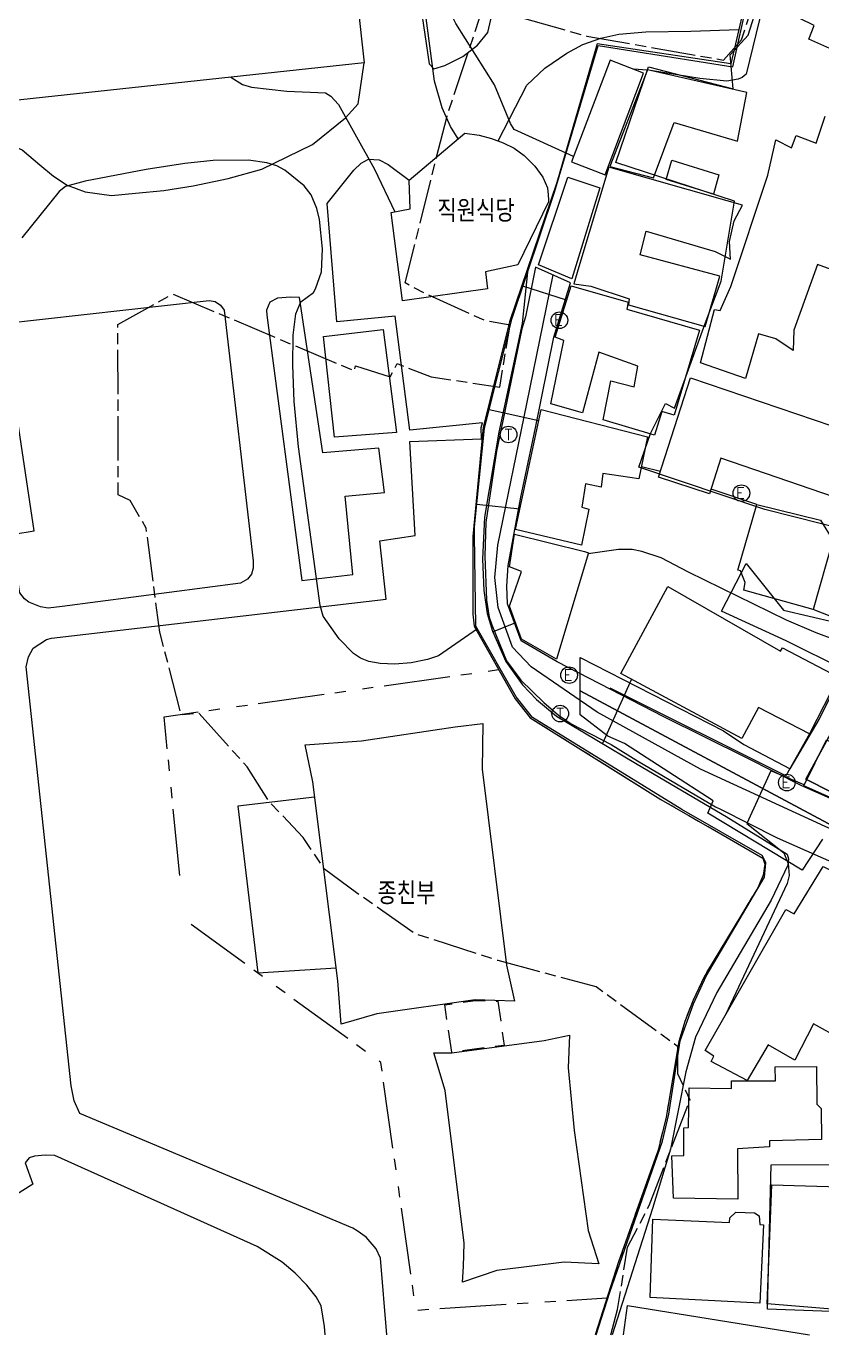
# Model space of a CAD drawing. Header units: feet. Extents: x 197796 to 199821, y 552499 to 555392.
# Drawn here: x 198521 to 198592.9, y 553383.3 to 553501.5 of the extents above; entities that cross this region are included whole.
import ezdxf

# ---------------------------------------------------------------- set-up
doc = ezdxf.new("R2010")
doc.units = ezdxf.units.FT
doc.header["$MEASUREMENT"] = 0
for name, pattern in [('ANYANG1', [11.5, 6, -1, 1, -1.5, 1, -1]), ('ANYANG3', [3, 2, -1]), ('JEON', [12, 4, -0.5, 1, -0.5, 4, -0.5, 1, -0.5])]:
    doc.linetypes.add(name, pattern=pattern)
for name, color, linetype in [('AAA001', 7, 'CONTINUOUS'), ('AAA004', 7, 'ANYANG3'), ('AAA008', 7, 'CONTINUOUS'), ('AAC001', 7, 'CONTINUOUS'), ('AAC006', 7, 'ANYANG1'), ('AD002', 7, 'CONTINUOUS'), ('AD0022', 1, 'CONTINUOUS'), ('ADA085', 1, 'CONTINUOUS'), ('AZ0202', 7, 'CONTINUOUS'), ('AZ0203', 7, 'CONTINUOUS'), ('AZ080', 1, 'CONTINUOUS'), ('AZ0801', 7, 'CONTINUOUS'), ('AZ0802', 7, 'CONTINUOUS'), ('CAA001', 7, 'CONTINUOUS'), ('CAA002', 30, 'CONTINUOUS'), ('EA0018', 7, 'JEON'), ('EA0118', 7, 'JEON'), ('wipco_지적', 20, 'CONTINUOUS'), ('ZC002', 7, 'CONTINUOUS'), ('ZC003', 7, 'CONTINUOUS')]:
    doc.layers.add(name, color=color, linetype=linetype)
doc.styles.add('GHS', font='ROMANS', dxfattribs={"bigfont": 'NGSW.shx'})
doc.styles.add('NGSW', font='ROMANS.shx', dxfattribs={"bigfont": 'NGSW.shx'})

# ---------------------------------------------------------------- blocks, each defined once
blk = doc.blocks.new('AZ0202')
at = {"layer": 'AZ0202'}
blk.add_circle((0, 0), 0.75, dxfattribs=at)
at = {"layer": 'AZ0202', "style": 'GHS'}
blk.add_text('E', height=1, dxfattribs=at).set_placement((-0.5, -0.48))
blk = doc.blocks.new('AZ0203')
at = {"layer": 'AZ0203'}
blk.add_circle((0, 0), 0.75, dxfattribs=at)
at = {"layer": 'AZ0203', "style": 'GHS'}
blk.add_text('T', height=1, dxfattribs=at).set_placement((-0.36, -0.52))

msp = doc.modelspace()

# ---------------------------------------------------------------- linework, layer by layer
at = {"layer": 'AAA001', "color": 255, "flags": 128}
for points in [[(198591.76, 553500.31), (198592.22, 553501.54), (198588.33, 553503.43), (198590.8, 553509.12), (198599.97, 553504.52), (198598.79, 553502.68), (198597.05, 553498.88), (198596.67, 553497.42), (198595.53, 553498.62)], [(198570.29, 553489.24), (198573.32, 553488.05), (198576.81, 553497.23), (198573.78, 553498.42)], [(198577.69, 553487.77), (198579.58, 553492.77), (198585.29, 553491.1), (198586.14, 553495.49), (198577.15, 553497.54), (198573.76, 553488.8)], [(198583.69, 553478.9), (198576.5, 553480.84), (198577.03, 553482.98), (198583.28, 553481.14), (198584.66, 553480.45), (198584.57, 553482.02), (198584.99, 553483.91), (198585.76, 553485.33), (198584.37, 553485.71), (198573.66, 553488.76), (198570.94, 553479.76), (198570.51, 553478.2), (198572.03, 553477.99), (198575.51, 553476.85), (198575.44, 553476.32), (198582.37, 553474.35), (198583.33, 553477.63)], [(198579.35, 553489.37), (198583.62, 553488.06), (198583.13, 553486.3), (198578.86, 553487.62)], [(198567.31, 553479.92), (198569.97, 553487.84), (198572.86, 553486.87), (198570.31, 553478.67)], [(198568.42, 553467.38), (198569.61, 553473.1), (198568.82, 553473.39), (198570.25, 553478.03), (198575.4, 553476.56), (198575.29, 553475.93), (198581.86, 553474.02), (198579.56, 553466.35), (198578.47, 553466.69), (198577.79, 553464.54), (198573.14, 553465.92), (198573.84, 553469.46), (198575.95, 553468.9), (198576.3, 553470.76), (198572.77, 553472.04), (198571.29, 553466.56)], [(198565.22, 553456.01), (198567.56, 553466.87), (198577.16, 553464.38), (198576.38, 553460.6), (198573.11, 553461.07), (198572.96, 553459.84), (198571.57, 553460.14), (198571.23, 553458.04), (198571.87, 553457.84), (198571.19, 553454.59)], [(198585.88, 553450.55), (198585.98, 553451.24), (198585.57, 553452.28), (198585.32, 553452.34), (198587.04, 553458.27), (198592.8, 553456.87), (198593.91, 553455.05), (198592.15, 553448.79)], [(198568.93, 553444.29), (198565.77, 553446.11), (198564.69, 553449.08), (198565.76, 553452.22), (198564.68, 553452.66), (198565.14, 553455.6), (198571.47, 553454.04), (198571.84, 553453.92)], [(198591.82, 553437.55), (198587.21, 553439.94), (198585.69, 553437.15), (198574.75, 553443.02), (198578.99, 553450.87), (198589.19, 553445.03), (198589.36, 553445.33), (198594.42, 553442.68)], [(198598.39, 553429.74), (198591.29, 553432.87), (198593.33, 553437.02), (198596.89, 553435.15), (198596.61, 553434.4), (198599.81, 553432.75)], [(198582.37, 553408.94), (198589.66, 553421.7), (198590.41, 553421.3), (198593.04, 553425.58), (198593.9, 553425.15), (198594.35, 553425.23), (198600.68, 553421.56), (198599.22, 553418.66), (198599.42, 553418.47), (198594.67, 553409.98), (198592.18, 553411.37), (198590.48, 553408.09), (198588.06, 553409.46), (198586.17, 553406.24), (198582.93, 553407.95), (198583.15, 553408.45)], [(198579.5, 553395.62), (198579.36, 553399.45), (198580.46, 553399.47), (198580.44, 553401.98), (198580.87, 553401.99), (198580.94, 553405.58), (198584.75, 553405.53), (198584.75, 553406.21), (198588.72, 553406.22), (198588.7, 553407.48), (198592.43, 553407.52), (198592.46, 553404.12), (198592.87, 553403.7), (198592.88, 553400.91), (198588.19, 553400.79), (198588.19, 553400.24), (198585.29, 553400.07), (198585.32, 553395.52)], [(198587.98, 553386.07), (198588.41, 553396.81), (198602.63, 553396.39), (198603.17, 553395.97), (198602.99, 553390.69), (198598.88, 553390.83), (198598.86, 553390.15), (198595.22, 553390.23), (198594.95, 553385.5)], [(198587.33, 553386.12), (198577.39, 553386.64), (198577.64, 553393.73), (198584.56, 553393.42), (198584.6, 553393.85), (198585.14, 553394.35), (198586.84, 553394.29), (198587.25, 553394.01), (198587.33, 553393.24), (198587.64, 553393.22)]]:
    msp.add_lwpolyline(points, close=True, dxfattribs=at)
for points in [[(198600.78, 553476.96), (198592.54, 553479.95), (198590.38, 553474.03), (198590.34, 553472.18), (198588.77, 553473.23), (198587.21, 553473.69), (198586.03, 553469.66), (198581.94, 553471.06), (198583.21, 553475.9), (198583.74, 553475.81), (198584.69, 553477.98), (198588.04, 553488.02), (198588.76, 553491.22), (198590.18, 553490.49), (198590.59, 553491.62), (198592.42, 553490.91), (198593.22, 553493.37)], [(198596.01, 553458.29), (198583.79, 553462.46), (198582.77, 553459.24), (198578.17, 553460.74), (198581.06, 553469.72), (198593.82, 553465.37)]]:
    msp.add_lwpolyline(points, dxfattribs=at)
at = {"layer": 'AAA004', "color": 255, "flags": 128}
msp.add_lwpolyline([(198559.46, 553408.8), (198558.84, 553413.09), (198561.58, 553413.48), (198563.64, 553413.41), (198564.2, 553409.42)], close=True, dxfattribs=at)
at = {"layer": 'AAA008', "color": 255, "flags": 128}
for points in [[(198549.8, 553514.02), (198551.56, 553498.16), (198506.49, 553493.33), (198506.9, 553488.54), (198497.26, 553487.47), (198496.7, 553492.47), (198491.11, 553491.85), (198451.82, 553487.49), (198450.04, 553503.55)], [(198575, 553383.27), (198575.36, 553385.92), (198591.82, 553383.27)]]:
    msp.add_lwpolyline(points, dxfattribs=at)
for points in [[(198555, 553476.66), (198554, 553484.66), (198555.72, 553484.98), (198555.63, 553487.56), (198560.66, 553491.83), (198561.94, 553491.63), (198563.07, 553491.33), (198564.1, 553490.95), (198565.1, 553490.45), (198566.01, 553489.8), (198566.98, 553488.84), (198567.71, 553487.85), (198568.11, 553486.89), (198568.17, 553486.26), (198568.2, 553485.8), (198568.2, 553485.63), (198565.43, 553479.94), (198562.53, 553479.28), (198562.7, 553477.75)], [(198549.48, 553411.33), (198549.16, 553415.26), (198546.9, 553433.23), (198546.21, 553436.58), (198551.31, 553436.93), (198559.76, 553438.2), (198562.28, 553438.5), (198562.21, 553434.37), (198564.42, 553416.66), (198565.14, 553413.4), (198561.57, 553413.52), (198552.69, 553412.28)], [(198560.43, 553388.02), (198560.53, 553389.44), (198560.58, 553391.55), (198558.87, 553405.35), (198557.86, 553408.75), (198559.46, 553408.73), (198567.83, 553409.86), (198570.11, 553410.35), (198569.99, 553407.39), (198570.54, 553401.73), (198571.79, 553392.7), (198572.75, 553389.67), (198569.63, 553389.84), (198563.54, 553389.07)]]:
    msp.add_lwpolyline(points, close=True, dxfattribs=at)
at = {"layer": 'AAC001', "color": 255, "flags": 128}
for points in [[(198586.01, 553503.76), (198584.7, 553498.08), (198572.62, 553499.9), (198568.97, 553487.37), (198564.7, 553474.77), (198562.3, 553465.25), (198561.36, 553455.39), (198561.38, 553448.38), (198561.48, 553447.3), (198565.2, 553440.71), (198566.55, 553439.02), (198578.36, 553431.63), (198587.6, 553426.34), (198587.77, 553425.79), (198587.63, 553424.8), (198587.14, 553423.66), (198586.32, 553422.33), (198582.28, 553415.61), (198581.28, 553413.49), (198580.54, 553411.58), (198579.99, 553409.76), (198578.84, 553402.92), (198578.12, 553399.96), (198574.55, 553389.85), (198572.42, 553383.27)], [(198578.34, 553461.27), (198576.61, 553461.69)], [(198587.04, 553458.27), (198582.91, 553459.67)], [(198593.8, 553436.78), (198596.87, 553443.11), (198594.52, 553447.86), (198592.15, 553448.79)], [(198591.82, 553437.55), (198589.67, 553433.78), (198573.8, 553441.67)]]:
    msp.add_lwpolyline(points, dxfattribs=at)
at = {"layer": 'AAC006', "color": 255, "flags": 128}
msp.add_lwpolyline([(198534.88, 553424.77), (198533.46, 553439.1), (198563.7, 553443.36), (198565.2, 553440.71), (198566.55, 553439.02), (198578.36, 553431.63), (198587.6, 553426.34), (198587.77, 553425.79), (198587.63, 553424.8), (198587.14, 553423.66), (198586.32, 553422.33), (198582.28, 553415.61), (198581.28, 553413.49), (198580.54, 553411.58), (198579.99, 553409.76), (198578.84, 553402.92), (198578.12, 553399.96), (198574.55, 553389.85), (198573.49, 553386.58), (198556.23, 553385.47), (198553.05, 553407.87), (198535.42, 553420.67)], dxfattribs=at)
at = {"layer": 'AD002', "color": 255, "flags": 128}
msp.add_lwpolyline([(198675.03, 553400.28), (198667.81, 553401.68), (198660.08, 553403.46), (198655.34, 553404.56), (198642.4, 553408.55), (198637.67, 553410.2), (198631.84, 553412.23), (198621.13, 553416.54), (198607.51, 553422.63), (198581.95, 553434.36), (198572.6, 553439.53), (198566.64, 553443.6), (198564.95, 553445.39), (198563.65, 553448.97), (198563.36, 553451.67), (198563.63, 553454.6), (198566.24, 553467.37), (198568.62, 553479.01)], dxfattribs=at)
at = {"layer": 'AD0022', "color": 255, "flags": 128}
msp.add_lwpolyline([(198598.63, 553429.54), (198591.1, 553432.87), (198586.1, 553435.4), (198578.63, 553439.09), (198568.99, 553444.06), (198565.75, 553445.96), (198564.5, 553449.3), (198564.45, 553450.89), (198564.56, 553452.77), (198565.71, 553458.94), (198567.03, 553465.21), (198568.7, 553473.39), (198570.2, 553478.31), (198567.03, 553479.72), (198566.13, 553475.23), (198565.79, 553474.13), (198564.09, 553465.82), (198563.52, 553463.1), (198562.55, 553456.65), (198562.46, 553453.61), (198562.62, 553449.64), (198562.85, 553448.09), (198563.09, 553447.4), (198564.41, 553444.15), (198565.72, 553442.4), (198567.78, 553440.39), (198569.12, 553439.26), (198570.25, 553438.46), (198573.87, 553436.6), (198576.27, 553435.12), (198583.32, 553430.97), (198583.77, 553430.75), (198588.87, 553428.17), (198595.64, 553425.17)], dxfattribs=at)
at = {"layer": 'ADA085', "color": 255, "flags": 128}
for points in [[(198556.26, 553506.07), (198557.41, 553498.09), (198557.85, 553497.62), (198558.85, 553497.93), (198560.47, 553498.76), (198561.8, 553499.77), (198562.72, 553500.92), (198563, 553502.09), (198562.97, 553503.95), (198562.64, 553506.83)], [(198563.65, 553491.12), (198566.26, 553496.17), (198567.88, 553497.68), (198569.86, 553499.04), (198571.33, 553499.82), (198572.94, 553500.4), (198574.56, 553500.77), (198577, 553500.96), (198581.07, 553501.04), (198585.42, 553501.18)], [(198506.65, 553491.43), (198516.84, 553491.53), (198518.71, 553491.15), (198520.64, 553490.32), (198522.24, 553488.97), (198523.46, 553487.95), (198524.71, 553487.11), (198526.31, 553486.53), (198528.72, 553486.18), (198530.87, 553486.39), (198533.45, 553486.65), (198536.08, 553487.06), (198539.24, 553487.71), (198542.31, 553488.57), (198546.89, 553490.79), (198549.85, 553493.21), (198551.01, 553494.48), (198551.56, 553498.16)], [(198553.59, 553383.27), (198553.01, 553390.2), (198552.63, 553391.03), (198551.73, 553392.09), (198550.91, 553392.67), (198550.53, 553392.92), (198525.83, 553403.26), (198525.33, 553404.41), (198525.07, 553405.76), (198521, 553443.6), (198521.19, 553444.53), (198521.62, 553445.29), (198522.84, 553446.09), (198523.29, 553446.21), (198553.54, 553449.71), (198552.95, 553454.98), (198556.17, 553455.48), (198555.69, 553463.96), (198562.16, 553464.2), (198562.13, 553465.24), (198562.24, 553465.64), (198555.69, 553464.99), (198554.34, 553475.3), (198549.08, 553474.78), (198548.2, 553485.47), (198550.6, 553488.49), (198551.29, 553489.1), (198551.95, 553489.47), (198552.9, 553489.4), (198553.73, 553489), (198555.63, 553487.56)], [(198548.01, 553383.27), (198547.97, 553384.01), (198547.67, 553385.88), (198547.2, 553386.7), (198546.37, 553387.75), (198545.3, 553388.83), (198544.14, 553389.82), (198541.88, 553391.24), (198523.59, 553399.47), (198522.71, 553399.49), (198521.74, 553399.42), (198521.27, 553399.27), (198520.91, 553398.81), (198521.58, 553396.88), (198518.8, 553395.11), (198518.07, 553395.56), (198517.12, 553395.92), (198516.13, 553395.72), (198515.08, 553394.91), (198514.7, 553394.05), (198514.79, 553393.35), (198516.08, 553383.28)]]:
    msp.add_lwpolyline(points, dxfattribs=at)
for points in [[(198550.52, 553451.96), (198549.82, 553459.02), (198553.4, 553459.36), (198552.88, 553463.35), (198547.8, 553462.94), (198545.71, 553476.98), (198544.89, 553477.02), (198543.72, 553476.92), (198543.01, 553476.55), (198542.71, 553475.83), (198542.75, 553475.37), (198545.92, 553451.42)], [(198524.25, 553449.06), (198522.99, 553448.92), (198522.28, 553449.04), (198521.22, 553449.45), (198520.83, 553449.75), (198520.43, 553450.31), (198520.32, 553450.81), (198519.87, 553455.61), (198521.71, 553455.9), (198520.15, 553466.37), (198518.55, 553466.32), (198517.57, 553472.98), (198517.84, 553473.81), (198518.19, 553474.3), (198518.69, 553474.6), (198537.52, 553476.71), (198538.09, 553476.61), (198538.55, 553476.29), (198538.88, 553475.84), (198541.52, 553453.2), (198541.5, 553452.53), (198541.37, 553451.99), (198540.99, 553451.54), (198540.38, 553451.16)], [(198548.88, 553464.37), (198547.87, 553473.46), (198553.25, 553474.08), (198554.47, 553464.77)]]:
    msp.add_lwpolyline(points, close=True, dxfattribs=at)
at = {"layer": 'AZ080', "color": 255, "flags": 128}
for points in [[(198561.51, 553455.51), (198561.53, 553456.26), (198562.43, 553465.17), (198564.92, 553475.1), (198568.74, 553486.49), (198572.69, 553499.73), (198584.87, 553497.81), (198586.24, 553503.91), (198589.46, 553511.46), (198592.79, 553511.58), (198591.56, 553523.5), (198590.08, 553532.34), (198589.22, 553538.21), (198586.2, 553546.9), (198582.92, 553553.08), (198579.12, 553555.6), (198575.41, 553557.84), (198572.55, 553558.97), (198571.83, 553559.42), (198567.89, 553565.38), (198564.79, 553570.34), (198561.5, 553577.33)], [(198547.07, 553431.85), (198540.14, 553431.03), (198541.94, 553415.96), (198549.01, 553416.42)], [(198572.53, 553383.27), (198573.76, 553387.12), (198578.51, 553400.77), (198579.09, 553403.2), (198580.11, 553409.83), (198581.33, 553413.16), (198582.46, 553415.68), (198587.75, 553424.6), (198587.85, 553425.9)]]:
    msp.add_lwpolyline(points, dxfattribs=at)
at = {"layer": 'AZ0801', "color": 255, "flags": 128}
for points in [[(198587.85, 553425.9), (198587.72, 553426.23), (198587.53, 553426.58), (198580.28, 553430.72), (198566.75, 553439.04), (198565.29, 553440.89), (198561.65, 553447.28), (198561.51, 553455.51)], [(198591.82, 553437.55), (198589.67, 553433.78), (198573.8, 553441.67)]]:
    msp.add_lwpolyline(points, dxfattribs=at)
at = {"layer": 'AZ0802', "color": 255, "flags": 128}
msp.add_lwpolyline([(198566.31, 553479.25), (198565.84, 553474.63), (198563.72, 553464.81), (198562.43, 553457.14), (198562.23, 553453.34), (198562.37, 553450.51), (198562.66, 553448.43), (198563.16, 553446.84), (198564.35, 553444.09), (198565.85, 553441.98), (198567.14, 553440.65), (198568.92, 553439.15), (198576.23, 553434.82), (198584.27, 553430.09), (198589.8, 553426.7), (198589.92, 553426.28), (198589.84, 553425.69), (198588.33, 553422.54), (198583.42, 553414.18), (198581.5, 553410.15), (198580.63, 553407.03), (198579.24, 553400.03), (198577.62, 553394.68), (198573.98, 553383.27)], dxfattribs=at)
at = {"layer": 'CAA001', "color": 255, "flags": 128}
for points, elevation in [([(198594.06, 553513.35), (198593.98, 553512.74), (198593.51, 553511.41), (198593.11, 553510.92), (198592.84, 553510.76), (198592.38, 553510.7), (198590.77, 553510.63), (198590.08, 553509.73), (198589.44, 553508.27), (198587.28, 553502.09), (198586.08, 553497.16), (198585.71, 553496.84), (198585.35, 553496.69), (198584.32, 553496.53), (198581.88, 553496.76), (198577.44, 553497.47)], 50), ([(198539.49, 553496.87), (198540.54, 553496.22), (198541.36, 553495.99), (198544.55, 553495.61), (198548.04, 553495.45), (198548.54, 553495.15), (198549.23, 553494.4), (198552.48, 553488.56), (198554.33, 553484.72)], 50), ([(198577.14, 553497.51), (198575.89, 553497.59)], 50), ([(198595.98, 553445.35), (198592.42, 553446.69), (198589.73, 553447.84), (198580.87, 553452.16), (198578.39, 553453.47), (198576.64, 553454.03), (198575.79, 553454.2), (198574.53, 553454.22), (198571.81, 553453.83)], 45), ([(198565.23, 553447.59), (198563.2, 553446.77), (198563.2, 553446.75)], 45)]:
    msp.add_lwpolyline(points, dxfattribs=dict(at, elevation=elevation))
at = {"layer": 'CAA002', "color": 255, "flags": 128}
for points, elevation in [([(198570.47, 553489.72), (198565.12, 553492.16), (198564.77, 553492.7), (198563.34, 553496.2), (198559.84, 553501.72), (198559.32, 553502.75), (198558.5, 553505.29), (198558.3, 553506.31)], 52), ([(198560.06, 553491.32), (198559.35, 553492.41), (198558.61, 553494.1), (198557.92, 553496.51), (198556.63, 553506.11)], 51), ([(198561.78, 553447.05), (198558.28, 553444.6), (198557.27, 553444.28), (198555.8, 553443.98), (198554.33, 553443.85), (198552.98, 553443.9), (198551.96, 553444.09), (198551.23, 553444.39), (198550.59, 553444.82), (198549.28, 553446.13), (198547.85, 553448.18), (198547.57, 553449.16), (198545.62, 553463.48), (198545.23, 553467.59), (198545.09, 553470.87), (198545.12, 553473.58), (198545.38, 553475.49), (198545.82, 553476.58), (198546.96, 553477.42), (198547.16, 553477.75), (198547.68, 553479.29), (198547.78, 553481.37), (198547.51, 553484.01), (198547.28, 553485), (198546.76, 553486.26), (198546.12, 553487.07), (198544.39, 553488.48), (198543.65, 553488.88), (198542.76, 553489.15), (198541.09, 553489.37), (198537.89, 553489.35), (198535.33, 553489.07), (198531.84, 553488.53), (198526.31, 553487.47), (198524.54, 553487), (198523.98, 553486.55), (198520.6, 553482.37)], 49), ([(198569.85, 553476.74), (198565.89, 553478)], 48), ([(198567.34, 553465.83), (198562.84, 553466.82)], 47), ([(198565.61, 553457.84), (198561.73, 553458.28)], 46), ([(198575.7, 553442.51), (198573.09, 553436.68)], 44), ([(198591.33, 553432.96), (198588.31, 553434.21), (198586.14, 553429.47), (198589.49, 553426.8), (198589.89, 553425.84), (198589.96, 553424.76), (198589.8, 553424.04), (198584.22, 553412.18)], 43)]:
    msp.add_lwpolyline(points, dxfattribs=dict(at, elevation=elevation))
at = {"layer": 'EA0018', "color": 255, "flags": 128}
msp.add_lwpolyline([(198573.86, 553383.27), (198574.46, 553385.55), (198575.36, 553391.18), (198577.32, 553394.96), (198581.01, 553404.48), (198579.91, 553406.85), (198579.9, 553409.3), (198572.51, 553414.71), (198563.66, 553417.07), (198556.1, 553419.52), (198550.86, 553423.21), (198547.95, 553425.34), (198546.04, 553428.21), (198542.96, 553431.44), (198540.96, 553434.58), (198536.63, 553439.4), (198535.01, 553439.26), (198533.07, 553446.75), (198531.84, 553456.15), (198530.4, 553458.63), (198529.32, 553459.14), (198529.28, 553474.53), (198534.24, 553477.3), (198550.67, 553470.34), (198550.76, 553470.8), (198553.9, 553469.82), (198554.53, 553471), (198557.6, 553469.8), (198563.8, 553468.89), (198564.74, 553474.47), (198562.43, 553474.9), (198556.97, 553477.37), (198555.24, 553478.3), (198559.04, 553493.37), (198562.32, 553503.22), (198571.69, 553500.59), (198584.02, 553498.42), (198585.66, 553500.24), (198588.6, 553509.54), (198592.77, 553510.75), (198592.49, 553520.52), (198590.86, 553526.29), (198590.29, 553528.13), (198588.43, 553538.89), (198586.69, 553544.51), (198585.51, 553547.95), (198583.63, 553552), (198582.84, 553554.06), (198576.63, 553557.52), (198572.93, 553558.75), (198571.34, 553557.09), (198572.73, 553552.61), (198569.14, 553553.94), (198566.91, 553555.9), (198561.61, 553560.71), (198556.24, 553565.41), (198554.78, 553570.18), (198555.63, 553571.07), (198557.33, 553572.23), (198560.73, 553574.91), (198562.26, 553576.12), (198565.77, 553578.89), (198565.43, 553579.89), (198563.16, 553586.09), (198562.75, 553587.12), (198560.47, 553592.78), (198557.1, 553601.95), (198562.78, 553607.08), (198560.53, 553610.46), (198555.83, 553618.71), (198552.69, 553609.6), (198553.81, 553599.71), (198552.36, 553598.97), (198546.85, 553594.56), (198545.46, 553595.54), (198544.12, 553594.95), (198539.79, 553597.32), (198536.61, 553600.42), (198535.91, 553601.1), (198532.91, 553603.99), (198524.29, 553610.31), (198525.81, 553615.01), (198510.86, 553616.42), (198498.97, 553611.74)], dxfattribs=at)
at = {"layer": 'EA0118', "color": 255, "flags": 128}
msp.add_lwpolyline([(198573.86, 553383.27), (198574.46, 553385.55), (198575.36, 553391.18), (198577.32, 553394.96), (198581.01, 553404.48), (198579.91, 553406.85), (198579.9, 553409.3), (198572.51, 553414.71), (198563.66, 553417.07), (198556.1, 553419.52), (198550.86, 553423.21), (198547.95, 553425.34), (198546.04, 553428.21), (198542.96, 553431.44), (198540.96, 553434.58), (198536.63, 553439.4), (198535.01, 553439.26), (198533.07, 553446.75), (198531.84, 553456.15), (198530.4, 553458.63), (198529.32, 553459.14), (198529.28, 553474.53), (198534.24, 553477.3), (198550.67, 553470.34), (198550.76, 553470.8), (198553.9, 553469.82), (198554.53, 553471), (198557.6, 553469.8), (198563.8, 553468.89), (198564.74, 553474.47), (198562.43, 553474.9), (198556.97, 553477.37), (198555.24, 553478.3), (198559.04, 553493.37), (198562.32, 553503.22), (198571.69, 553500.59), (198584.02, 553498.42), (198585.66, 553500.24), (198588.6, 553509.54), (198592.77, 553510.75), (198592.49, 553520.52), (198590.86, 553526.29), (198590.29, 553528.13), (198588.43, 553538.89), (198586.69, 553544.51), (198585.51, 553547.95), (198583.63, 553552), (198582.84, 553554.06), (198576.63, 553557.52), (198572.93, 553558.75), (198571.34, 553557.09), (198572.73, 553552.61), (198569.14, 553553.94), (198566.91, 553555.9), (198561.61, 553560.71), (198556.24, 553565.41), (198554.78, 553570.18), (198555.63, 553571.07), (198557.33, 553572.23), (198560.73, 553574.91), (198562.26, 553576.12), (198565.77, 553578.89), (198565.43, 553579.89), (198563.16, 553586.09), (198562.75, 553587.12), (198560.47, 553592.78), (198557.1, 553601.95), (198562.78, 553607.08), (198560.53, 553610.46), (198555.83, 553618.71), (198552.69, 553609.6), (198553.81, 553599.71), (198552.36, 553598.97), (198546.85, 553594.56), (198545.46, 553595.54), (198544.12, 553594.95), (198539.79, 553597.32), (198536.61, 553600.42), (198535.91, 553601.1), (198532.91, 553603.99), (198524.29, 553610.31), (198525.81, 553615.01), (198510.86, 553616.42), (198498.97, 553611.74), (198498.18, 553614.03), (198496.98, 553622.22), (198495.98, 553630.04), (198495.68, 553632.37), (198494.71, 553642.47), (198494.57, 553643.81), (198493.68, 553652.65), (198493.31, 553653.59), (198489.72, 553662.66), (198487.47, 553666.61), (198486.36, 553668.5), (198484.74, 553674.98), (198486.54, 553676.15), (198485.26, 553687.3), (198485.2, 553687.8), (198485.03, 553690.64), (198485.04, 553694.28), (198485.03, 553697.93), (198485.01, 553706.15), (198484.97, 553708.22), (198484.86, 553714.72), (198484.98, 553718.93), (198485.17, 553723.31), (198485.44, 553729.42), (198485.47, 553731.94), (198485.49, 553734.39), (198485.72, 553737.55), (198486.07, 553742.12), (198486.36, 553746), (198486.52, 553749.5), (198487.36, 553751.04), (198490.7, 553756.89), (198491.27, 553757.52), (198493.4, 553759.91), (198494.23, 553760.85), (198495.99, 553762.83), (198497.99, 553765.1), (198501.57, 553768.95), (198507.68, 553775.16), (198515.24, 553780.33), (198517.59, 553781.83), (198519.51, 553783.05), (198521.77, 553784.46), (198523.29, 553785.42), (198528.79, 553788.85), (198532.7, 553793.42), (198534.94, 553795.23), (198537.96, 553797.59), (198538.87, 553798.29), (198543.55, 553800.53), (198546.17, 553801.36), (198555.95, 553804.38), (198560.04, 553804.96), (198560.94, 553810.55), (198562.03, 553817.28), (198557.79, 553824.38), (198551.53, 553834.56), (198545.04, 553844.87), (198544.27, 553847.31), (198540.12, 553859.39), (198537.09, 553868.22), (198536.47, 553870.04), (198537.66, 553872.78), (198547.22, 553894.78), (198549.32, 553899.26), (198552.14, 553905.28), (198552.47, 553906.3), (198554.68, 553913.45), (198555.13, 553914.94), (198557.92, 553923.94), (198559.52, 553929.21), (198561.57, 553933.17), (198563.67, 553937.01), (198564.27, 553938.22)], dxfattribs=at)
at = {"layer": 'wipco_지적', "color": 20}
for points in [[(198595.64, 553455.83), (198587.78, 553457.81), (198576.38, 553461.66), (198577.43, 553464.69), (198578.8, 553467.39), (198579.59, 553466.98), (198582.38, 553474.62), (198583.82, 553478.45), (198585.04, 553485.69), (198574.31, 553489.17), (198577.25, 553497.82), (198584.9, 553495.81), (198584.64, 553498.9), (198586.26, 553500.68), (198587.86, 553505.76)], [(198609.42, 553420.94), (198571.06, 553441.45), (198571.06, 553444.46), (198584.04, 553437.83), (198585.87, 553436.6), (198590.06, 553434.39), (198592.68, 553438.85), (198594.92, 553443.36), (198589.71, 553445.95), (198583.86, 553448.63), (198586.07, 553452.94), (198589.46, 553448.72), (198594.11, 553447.64)], [(198600.69, 553428.79), (198591.46, 553433.47), (198597.15, 553443.89)], [(198597.15, 553443.89), (198591.46, 553433.47), (198600.69, 553428.79)], [(198592.97, 553428.05), (198591.13, 553425.25), (198582.61, 553430.38), (198583.1, 553431.52), (198575.07, 553436.7), (198573.57, 553437.36), (198571.06, 553439.28), (198571.06, 553441.45), (198609.42, 553420.94)]]:
    msp.add_lwpolyline(points, dxfattribs=at)
msp.add_lwpolyline([(198595.31, 553399.3), (198606.67, 553399.42), (198606.71, 553397.89), (198603.44, 553397.44), (198604.84, 553389.73), (198599.59, 553390.58), (198599.16, 553390.04), (198595.74, 553389.85), (198596.22, 553385.3), (198588.01, 553385.59), (198588.33, 553398.62), (198595.31, 553398.65), (198595.31, 553399.3)], close=True, dxfattribs=at)

# ---------------------------------------------------------------- block references
at = {"layer": 'AZ0202', "color": 255}
for p in [(198569.2, 553474.92), (198585.65, 553459.3), (198570.07, 553442.86), (198589.76, 553433.16)]:
    msp.add_blockref('AZ0202', p, dxfattribs=at)
at = {"layer": 'AZ0203', "color": 255}
for p in [(198564.6, 553464.6), (198569.27, 553439.39)]:
    msp.add_blockref('AZ0203', p, dxfattribs=at)

# ---------------------------------------------------------------- texts
at = {"layer": 'ZC002', "style": 'NGSW'}
msp.add_text('직원식당', height=2, dxfattribs=at).set_placement((198558.16, 553483.8))
at = {"layer": 'ZC003', "style": 'NGSW'}
msp.add_text('종친부', height=2, dxfattribs=at).set_placement((198552.75, 553422.15))

doc.saveas('drawing.dxf')
